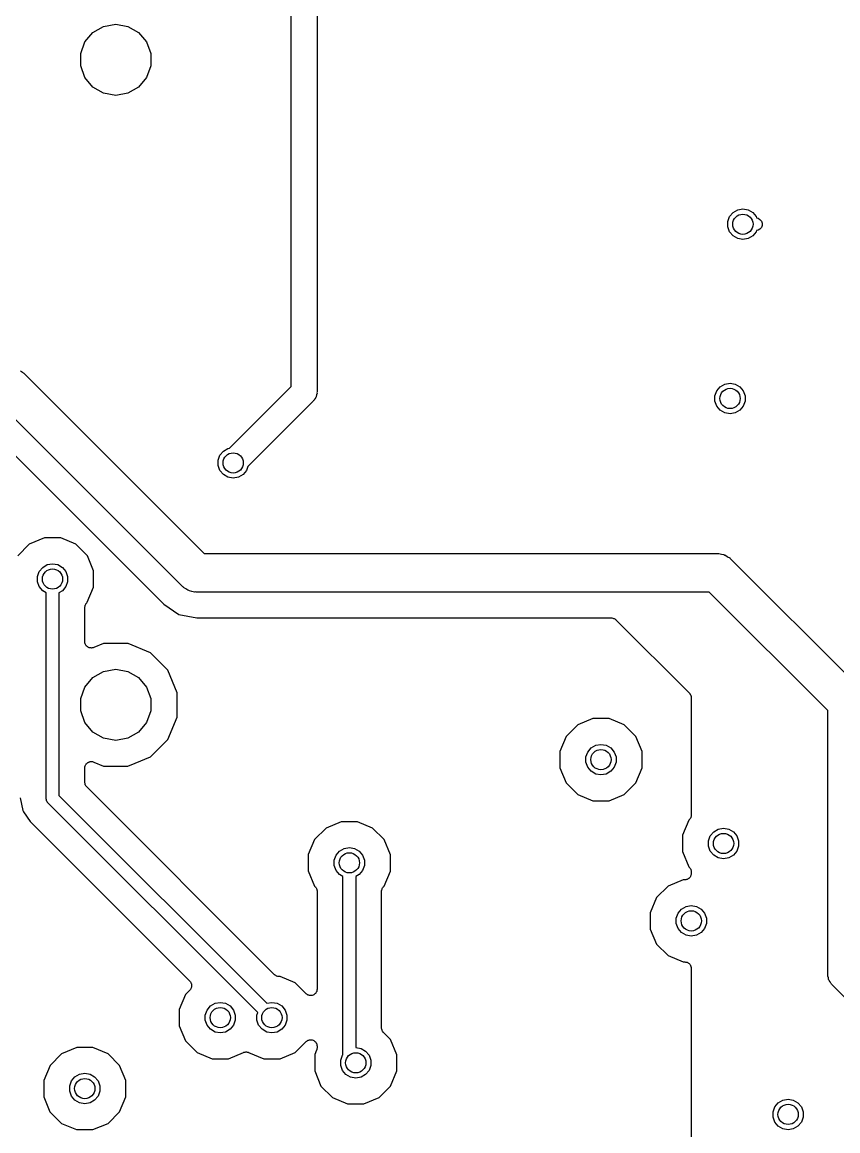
# Model space of a CAD drawing. Extents: x 10 to 287, y -200 to -10.
# Drawn here: x 104.18 to 120.23, y -131.39 to -109.56 of the extents above; entities that cross this region are included whole.
import ezdxf

# ---------------------------------------------------------------- set-up
doc = ezdxf.new("R2010")
doc.units = 0
doc.header["$MEASUREMENT"] = 0
doc.layers.add('BLACK', color=7, linetype='CONTINUOUS')

msp = doc.modelspace()

# ---------------------------------------------------------------- linework, layer by layer
at = {"layer": 'Black'}
for p, q in [((109.474, -116.735), (109.474, -102.87)), ((109.982, -102.975), (109.982, -116.84)), ((105.412, -109.949), (105.569, -109.762)), ((105.569, -109.762), (105.78, -109.641)), ((105.78, -109.641), (106.02, -109.598)), ((106.02, -109.598), (106.259, -109.641)), ((106.259, -109.641), (106.47, -109.762)), ((106.47, -109.762), (106.627, -109.949)), ((105.329, -110.178), (105.412, -109.949)), ((106.627, -109.949), (106.71, -110.178)), ((105.329, -110.421), (105.329, -110.178)), ((106.71, -110.178), (106.71, -110.421)), ((105.412, -110.65), (105.329, -110.421)), ((106.71, -110.421), (106.627, -110.65)), ((105.569, -110.837), (105.412, -110.65)), ((106.627, -110.65), (106.47, -110.837)), ((105.78, -110.958), (105.569, -110.837)), ((106.47, -110.837), (106.259, -110.958)), ((106.02, -111.001), (105.78, -110.958)), ((106.259, -110.958), (106.02, -111.001)), ((118.171, -113.308), (118.261, -113.255)), ((118.261, -113.255), (118.364, -113.237)), ((118.364, -113.237), (118.467, -113.255)), ((118.467, -113.255), (118.557, -113.308)), ((118.068, -113.486), (118.103, -113.388)), ((118.068, -113.59), (118.068, -113.486)), ((118.103, -113.388), (118.171, -113.308)), ((118.557, -113.308), (118.625, -113.388)), ((118.625, -113.388), (118.634, -113.414)), ((118.634, -113.414), (118.661, -113.419)), ((118.661, -113.419), (118.7, -113.441)), ((118.7, -113.441), (118.728, -113.474)), ((118.728, -113.474), (118.743, -113.516)), ((118.103, -113.688), (118.068, -113.59)), ((118.171, -113.768), (118.103, -113.688)), ((118.625, -113.688), (118.557, -113.768)), ((118.634, -113.662), (118.625, -113.688)), ((118.661, -113.657), (118.634, -113.662)), ((118.7, -113.635), (118.661, -113.657)), ((118.728, -113.602), (118.7, -113.635)), ((118.743, -113.56), (118.728, -113.602)), ((118.743, -113.516), (118.743, -113.56)), ((118.261, -113.821), (118.171, -113.768)), ((118.364, -113.839), (118.261, -113.821)), ((118.467, -113.821), (118.364, -113.839)), ((118.557, -113.768), (118.467, -113.821)), ((104.142, -116.423), (104.185, -116.448)), ((104.185, -116.448), (104.196, -116.461)), ((104.196, -116.461), (104.209, -116.471)), ((104.209, -116.471), (107.758, -120.019)), ((108.26, -117.949), (109.474, -116.735)), ((117.849, -116.817), (117.917, -116.737)), ((117.917, -116.737), (118.007, -116.684)), ((118.007, -116.684), (118.11, -116.666)), ((118.11, -116.666), (118.213, -116.684)), ((118.213, -116.684), (118.303, -116.737)), ((118.303, -116.737), (118.371, -116.817)), ((109.939, -116.975), (109.923, -117.003)), ((109.958, -116.947), (109.939, -116.975)), ((109.961, -116.937), (109.958, -116.947)), ((109.967, -116.927), (109.961, -116.937)), ((109.972, -116.894), (109.967, -116.927)), ((109.981, -116.862), (109.972, -116.894)), ((109.982, -116.84), (109.98, -116.851)), ((109.98, -116.851), (109.981, -116.862)), ((117.814, -116.915), (117.849, -116.817)), ((117.814, -117.019), (117.814, -116.915)), ((118.371, -116.817), (118.406, -116.915)), ((118.406, -116.915), (118.406, -117.019)), ((107.331, -120.669), (103.782, -117.121)), ((109.908, -117.02), (108.621, -118.306)), ((109.914, -117.01), (109.908, -117.02)), ((109.923, -117.003), (109.914, -117.01)), ((117.849, -117.117), (117.814, -117.019)), ((117.917, -117.197), (117.849, -117.117)), ((118.007, -117.25), (117.917, -117.197)), ((118.303, -117.197), (118.213, -117.25)), ((118.371, -117.117), (118.303, -117.197)), ((118.406, -117.019), (118.371, -117.117)), ((118.11, -117.268), (118.007, -117.25)), ((118.213, -117.25), (118.11, -117.268)), ((103.609, -117.666), (106.963, -121.02)), ((108.035, -118.185), (108.07, -118.087)), ((108.07, -118.087), (108.138, -118.007)), ((108.138, -118.007), (108.228, -117.954)), ((108.228, -117.954), (108.26, -117.949)), ((108.035, -118.289), (108.035, -118.185)), ((108.07, -118.387), (108.035, -118.289)), ((108.621, -118.306), (108.592, -118.387)), ((108.138, -118.467), (108.07, -118.387)), ((108.228, -118.52), (108.138, -118.467)), ((108.331, -118.538), (108.228, -118.52)), ((108.434, -118.52), (108.331, -118.538)), ((108.524, -118.467), (108.434, -118.52)), ((108.592, -118.387), (108.524, -118.467)), ((104.318, -119.838), (104.091, -120.065)), ((104.615, -119.715), (104.318, -119.838)), ((104.936, -119.715), (104.615, -119.715)), ((105.233, -119.839), (104.936, -119.715)), ((105.46, -120.066), (105.233, -119.839)), ((107.758, -120.019), (117.86, -120.019)), ((117.86, -120.019), (117.877, -120.022)), ((117.877, -120.022), (117.893, -120.02)), ((117.893, -120.02), (117.941, -120.033)), ((117.941, -120.033), (117.99, -120.042)), ((117.99, -120.042), (118.005, -120.05)), ((118.005, -120.05), (118.021, -120.055)), ((118.021, -120.055), (118.062, -120.083)), ((104.582, -120.293), (104.672, -120.24)), ((104.672, -120.24), (104.775, -120.222)), ((104.775, -120.222), (104.878, -120.24)), ((104.878, -120.24), (104.968, -120.293)), ((105.583, -120.363), (105.46, -120.066)), ((118.062, -120.083), (118.105, -120.108)), ((118.105, -120.108), (118.116, -120.121)), ((118.116, -120.121), (118.129, -120.131)), ((118.129, -120.131), (120.559, -122.561)), ((104.479, -120.471), (104.514, -120.373)), ((104.479, -120.575), (104.479, -120.471)), ((104.514, -120.373), (104.582, -120.293)), ((104.968, -120.293), (105.036, -120.373)), ((105.036, -120.373), (105.071, -120.471)), ((105.071, -120.471), (105.071, -120.575)), ((105.583, -120.684), (105.583, -120.363)), ((104.514, -120.673), (104.479, -120.575)), ((104.582, -120.753), (104.514, -120.673)), ((105.036, -120.673), (104.968, -120.753)), ((105.071, -120.575), (105.036, -120.673)), ((105.459, -120.981), (105.583, -120.684)), ((107.344, -120.679), (107.331, -120.669)), ((107.355, -120.692), (107.344, -120.679)), ((107.398, -120.717), (107.355, -120.692)), ((104.648, -120.792), (104.582, -120.753)), ((104.648, -124.841), (104.648, -120.792)), ((104.968, -120.753), (104.902, -120.792)), ((104.902, -120.792), (104.902, -124.788)), ((107.439, -120.745), (107.398, -120.717)), ((107.455, -120.75), (107.439, -120.745)), ((107.47, -120.758), (107.455, -120.75)), ((107.519, -120.767), (107.47, -120.758)), ((107.567, -120.78), (107.519, -120.767)), ((107.583, -120.778), (107.567, -120.78)), ((107.6, -120.781), (107.583, -120.778)), ((117.702, -120.781), (107.6, -120.781)), ((120.021, -123.099), (117.702, -120.781)), ((105.41, -121.072), (105.415, -121.056)), ((105.411, -121.078), (105.41, -121.072)), ((105.41, -121.083), (105.411, -121.078)), ((105.41, -121.756), (105.41, -121.083)), ((105.415, -121.056), (105.418, -121.04)), ((105.418, -121.04), (105.42, -121.035)), ((105.42, -121.035), (105.422, -121.029)), ((105.422, -121.029), (105.431, -121.016)), ((105.431, -121.016), (105.44, -121.001)), ((105.44, -121.001), (105.444, -120.998)), ((105.444, -120.998), (105.447, -120.993)), ((105.447, -120.993), (105.459, -120.981)), ((106.963, -121.02), (107.261, -121.219)), ((107.261, -121.219), (107.613, -121.289)), ((107.613, -121.289), (115.775, -121.289)), ((115.775, -121.289), (115.781, -121.29)), ((115.781, -121.29), (115.786, -121.289)), ((115.786, -121.289), (115.802, -121.294)), ((115.802, -121.294), (115.819, -121.297)), ((115.819, -121.297), (115.824, -121.299)), ((115.824, -121.299), (115.829, -121.301)), ((115.829, -121.301), (115.843, -121.31)), ((115.843, -121.31), (115.857, -121.319)), ((115.857, -121.319), (115.861, -121.323)), ((115.861, -121.323), (115.865, -121.326)), ((115.865, -121.326), (117.311, -122.772)), ((105.412, -121.77), (105.41, -121.756)), ((105.413, -121.783), (105.412, -121.77)), ((105.416, -121.791), (105.413, -121.783)), ((105.418, -121.799), (105.416, -121.791)), ((105.425, -121.811), (105.418, -121.799)), ((105.781, -121.793), (105.585, -121.873)), ((106.261, -121.793), (105.781, -121.793)), ((106.704, -121.977), (106.261, -121.793)), ((105.43, -121.824), (105.425, -121.811)), ((105.436, -121.83), (105.43, -121.824)), ((105.44, -121.838), (105.436, -121.83)), ((105.45, -121.847), (105.44, -121.838)), ((105.46, -121.857), (105.45, -121.847)), ((105.467, -121.861), (105.46, -121.857)), ((105.474, -121.866), (105.467, -121.861)), ((105.486, -121.871), (105.474, -121.866)), ((105.499, -121.877), (105.486, -121.871)), ((105.507, -121.878), (105.499, -121.877)), ((105.515, -121.881), (105.507, -121.878)), ((105.529, -121.881), (105.515, -121.881)), ((105.542, -121.883), (105.529, -121.881)), ((105.551, -121.881), (105.542, -121.883)), ((105.559, -121.881), (105.551, -121.881)), ((105.572, -121.876), (105.559, -121.881)), ((105.585, -121.873), (105.572, -121.876)), ((107.043, -122.317), (106.704, -121.977)), ((105.569, -122.462), (105.78, -122.341)), ((105.78, -122.341), (106.02, -122.298)), ((106.02, -122.298), (106.259, -122.341)), ((106.259, -122.341), (106.47, -122.462)), ((107.226, -122.761), (107.043, -122.317)), ((105.329, -122.878), (105.412, -122.649)), ((105.412, -122.649), (105.569, -122.462)), ((106.47, -122.462), (106.627, -122.649)), ((106.627, -122.649), (106.71, -122.878)), ((105.329, -123.121), (105.329, -122.878)), ((106.71, -122.878), (106.71, -123.121)), ((107.226, -123.241), (107.226, -122.761)), ((117.311, -122.772), (117.314, -122.776)), ((117.314, -122.776), (117.318, -122.78)), ((117.318, -122.78), (117.327, -122.794)), ((117.327, -122.794), (117.336, -122.808)), ((117.336, -122.808), (117.338, -122.813)), ((117.338, -122.813), (117.34, -122.818)), ((117.34, -122.818), (117.343, -122.835)), ((117.343, -122.835), (117.348, -122.851)), ((117.348, -122.851), (117.347, -122.856)), ((117.347, -122.856), (117.348, -122.862)), ((117.348, -122.862), (117.348, -125.17)), ((120.036, -123.11), (120.021, -123.099)), ((120.036, -128.32), (120.036, -123.11)), ((105.412, -123.35), (105.329, -123.121)), ((106.71, -123.121), (106.627, -123.35)), ((107.042, -123.684), (107.226, -123.241)), ((115.41, -123.271), (115.113, -123.394)), ((115.731, -123.271), (115.41, -123.271)), ((116.028, -123.395), (115.731, -123.271)), ((105.569, -123.537), (105.412, -123.35)), ((105.78, -123.658), (105.569, -123.537)), ((106.47, -123.537), (106.259, -123.658)), ((106.627, -123.35), (106.47, -123.537)), ((115.113, -123.394), (114.886, -123.621)), ((116.255, -123.622), (116.028, -123.395)), ((106.02, -123.701), (105.78, -123.658)), ((106.259, -123.658), (106.02, -123.701)), ((106.702, -124.023), (107.042, -123.684)), ((114.886, -123.621), (114.762, -123.918)), ((116.378, -123.919), (116.255, -123.622)), ((114.762, -123.918), (114.762, -124.239)), ((115.274, -124.027), (115.309, -123.929)), ((115.309, -123.929), (115.377, -123.849)), ((115.377, -123.849), (115.467, -123.796)), ((115.467, -123.796), (115.57, -123.778)), ((115.57, -123.778), (115.673, -123.796)), ((115.673, -123.796), (115.763, -123.849)), ((115.763, -123.849), (115.831, -123.929)), ((115.831, -123.929), (115.866, -124.027)), ((116.378, -124.24), (116.378, -123.919)), ((105.416, -124.208), (105.418, -124.2)), ((105.418, -124.2), (105.425, -124.188)), ((105.425, -124.188), (105.43, -124.175)), ((105.43, -124.175), (105.436, -124.169)), ((105.436, -124.169), (105.44, -124.161)), ((105.44, -124.161), (105.45, -124.152)), ((105.45, -124.152), (105.46, -124.142)), ((105.46, -124.142), (105.467, -124.138)), ((105.467, -124.138), (105.474, -124.133)), ((105.474, -124.133), (105.487, -124.128)), ((105.487, -124.128), (105.499, -124.122)), ((105.499, -124.122), (105.507, -124.121)), ((105.507, -124.121), (105.515, -124.118)), ((105.515, -124.118), (105.529, -124.118)), ((105.529, -124.118), (105.543, -124.116)), ((105.543, -124.116), (105.551, -124.118)), ((105.551, -124.118), (105.559, -124.118)), ((105.559, -124.118), (105.572, -124.123)), ((105.572, -124.123), (105.586, -124.126)), ((105.586, -124.126), (105.779, -124.206)), ((106.259, -124.206), (106.402, -124.147)), ((106.402, -124.147), (106.702, -124.023)), ((106.402, -124.147), (106.402, -124.147)), ((115.274, -124.131), (115.274, -124.027)), ((115.309, -124.229), (115.274, -124.131)), ((115.866, -124.131), (115.831, -124.229)), ((115.866, -124.027), (115.866, -124.131)), ((105.41, -124.243), (105.412, -124.229)), ((105.41, -124.525), (105.41, -124.243)), ((105.412, -124.229), (105.413, -124.215)), ((105.413, -124.215), (105.416, -124.208)), ((105.779, -124.206), (106.259, -124.206)), ((114.762, -124.239), (114.885, -124.536)), ((115.377, -124.309), (115.309, -124.229)), ((115.467, -124.362), (115.377, -124.309)), ((115.57, -124.38), (115.467, -124.362)), ((115.673, -124.362), (115.57, -124.38)), ((115.763, -124.309), (115.673, -124.362)), ((115.831, -124.229), (115.763, -124.309)), ((116.254, -124.537), (116.378, -124.24)), ((105.411, -124.531), (105.41, -124.525)), ((105.41, -124.536), (105.411, -124.531)), ((105.415, -124.552), (105.41, -124.536)), ((105.418, -124.569), (105.415, -124.552)), ((105.42, -124.574), (105.418, -124.569)), ((105.422, -124.579), (105.42, -124.574)), ((105.431, -124.593), (105.422, -124.579)), ((105.44, -124.607), (105.431, -124.593)), ((105.444, -124.611), (105.44, -124.607)), ((105.447, -124.615), (105.444, -124.611)), ((109.146, -128.314), (105.447, -124.615)), ((114.885, -124.536), (115.112, -124.763)), ((116.027, -124.764), (116.254, -124.537)), ((104.14, -124.828), (104.191, -125.083)), ((104.649, -124.847), (104.648, -124.841)), ((104.648, -124.852), (104.649, -124.847)), ((104.653, -124.868), (104.648, -124.852)), ((104.902, -124.788), (108.99, -128.876)), ((115.112, -124.763), (115.409, -124.887)), ((115.73, -124.887), (116.027, -124.764)), ((104.656, -124.884), (104.653, -124.868)), ((104.658, -124.889), (104.656, -124.884)), ((104.66, -124.895), (104.658, -124.889)), ((104.669, -124.908), (104.66, -124.895)), ((104.678, -124.923), (104.669, -124.908)), ((104.682, -124.926), (104.678, -124.923)), ((104.685, -124.931), (104.682, -124.926)), ((108.814, -129.06), (104.685, -124.931)), ((115.409, -124.887), (115.73, -124.887)), ((104.191, -125.083), (104.206, -125.106)), ((104.206, -125.106), (104.206, -125.106)), ((104.206, -125.106), (104.335, -125.299)), ((117.299, -125.272), (117.175, -125.569)), ((117.311, -125.26), (117.299, -125.272)), ((117.314, -125.255), (117.311, -125.26)), ((117.318, -125.252), (117.314, -125.255)), ((117.327, -125.237), (117.318, -125.252)), ((117.336, -125.224), (117.327, -125.237)), ((117.338, -125.218), (117.336, -125.224)), ((117.34, -125.213), (117.338, -125.218)), ((117.343, -125.197), (117.34, -125.213)), ((117.348, -125.181), (117.343, -125.197)), ((117.348, -125.17), (117.347, -125.175)), ((117.347, -125.175), (117.348, -125.181)), ((104.335, -125.299), (107.475, -128.439)), ((110.16, -125.426), (109.933, -125.653)), ((110.457, -125.303), (110.16, -125.426)), ((110.778, -125.303), (110.457, -125.303)), ((111.075, -125.427), (110.778, -125.303)), ((111.302, -125.654), (111.075, -125.427)), ((117.722, -125.58), (117.79, -125.5)), ((117.79, -125.5), (117.88, -125.447)), ((117.88, -125.447), (117.983, -125.429)), ((117.983, -125.429), (118.086, -125.447)), ((118.086, -125.447), (118.176, -125.5)), ((118.176, -125.5), (118.244, -125.58)), ((109.933, -125.653), (109.809, -125.95)), ((111.425, -125.951), (111.302, -125.654)), ((117.175, -125.569), (117.175, -125.89)), ((117.687, -125.678), (117.722, -125.58)), ((117.687, -125.782), (117.687, -125.678)), ((118.244, -125.58), (118.279, -125.678)), ((118.279, -125.678), (118.279, -125.782)), ((109.809, -125.95), (109.809, -126.271)), ((110.356, -125.961), (110.424, -125.881)), ((110.424, -125.881), (110.514, -125.828)), ((110.514, -125.828), (110.617, -125.81)), ((110.617, -125.81), (110.72, -125.828)), ((110.72, -125.828), (110.81, -125.881)), ((110.81, -125.881), (110.878, -125.961)), ((117.175, -125.89), (117.298, -126.187)), ((117.722, -125.88), (117.687, -125.782)), ((117.79, -125.96), (117.722, -125.88)), ((118.244, -125.88), (118.176, -125.96)), ((118.279, -125.782), (118.244, -125.88)), ((110.321, -126.059), (110.356, -125.961)), ((110.321, -126.163), (110.321, -126.059)), ((110.356, -126.261), (110.321, -126.163)), ((110.878, -125.961), (110.913, -126.059)), ((110.913, -126.163), (110.878, -126.261)), ((110.913, -126.059), (110.913, -126.163)), ((111.425, -126.272), (111.425, -125.951)), ((117.88, -126.013), (117.79, -125.96)), ((117.983, -126.031), (117.88, -126.013)), ((118.086, -126.013), (117.983, -126.031)), ((118.176, -125.96), (118.086, -126.013)), ((109.809, -126.271), (109.932, -126.568)), ((110.424, -126.341), (110.356, -126.261)), ((110.49, -126.38), (110.424, -126.341)), ((110.49, -129.89), (110.49, -126.38)), ((110.81, -126.341), (110.744, -126.38)), ((110.744, -126.38), (110.744, -129.747)), ((110.878, -126.261), (110.81, -126.341)), ((111.301, -126.569), (111.425, -126.272)), ((117.298, -126.187), (117.311, -126.2)), ((117.311, -126.2), (117.314, -126.205)), ((117.314, -126.205), (117.318, -126.208)), ((117.318, -126.208), (117.327, -126.223)), ((117.331, -126.383), (117.324, -126.391)), ((117.327, -126.223), (117.336, -126.236)), ((117.335, -126.372), (117.331, -126.383)), ((117.34, -126.363), (117.335, -126.372)), ((117.336, -126.236), (117.338, -126.241)), ((117.338, -126.241), (117.34, -126.246)), ((117.34, -126.246), (117.343, -126.263)), ((117.342, -126.352), (117.34, -126.363)), ((117.346, -126.341), (117.342, -126.352)), ((117.343, -126.263), (117.348, -126.279)), ((117.348, -126.319), (117.346, -126.33)), ((117.346, -126.33), (117.346, -126.341)), ((117.348, -126.279), (117.347, -126.284)), ((117.347, -126.284), (117.348, -126.29)), ((117.348, -126.29), (117.348, -126.319)), ((109.932, -126.568), (109.945, -126.581)), ((109.945, -126.581), (109.948, -126.586)), ((109.948, -126.586), (109.952, -126.589)), ((109.952, -126.589), (109.961, -126.604)), ((109.961, -126.604), (109.97, -126.617)), ((111.264, -126.617), (111.273, -126.604)), ((111.273, -126.604), (111.282, -126.589)), ((111.282, -126.589), (111.286, -126.586)), ((111.286, -126.586), (111.289, -126.581)), ((111.289, -126.581), (111.301, -126.569)), ((116.891, -126.569), (116.664, -126.796)), ((117.188, -126.446), (116.891, -126.569)), ((117.221, -126.446), (117.188, -126.446)), ((117.232, -126.444), (117.221, -126.446)), ((117.243, -126.444), (117.232, -126.444)), ((117.253, -126.44), (117.243, -126.444)), ((117.264, -126.439), (117.253, -126.44)), ((117.274, -126.433), (117.264, -126.439)), ((117.284, -126.429), (117.274, -126.433)), ((117.293, -126.422), (117.284, -126.429)), ((117.303, -126.417), (117.293, -126.422)), ((117.31, -126.408), (117.303, -126.417)), ((117.318, -126.401), (117.31, -126.408)), ((117.324, -126.391), (117.318, -126.401)), ((109.97, -126.617), (109.972, -126.622)), ((109.972, -126.622), (109.974, -126.627)), ((109.974, -126.627), (109.977, -126.644)), ((109.977, -126.644), (109.982, -126.66)), ((109.982, -126.66), (109.981, -126.665)), ((109.981, -126.665), (109.982, -126.671)), ((109.982, -126.671), (109.982, -128.599)), ((111.252, -126.66), (111.257, -126.644)), ((111.253, -126.666), (111.252, -126.66)), ((111.252, -126.671), (111.253, -126.666)), ((111.252, -129.361), (111.252, -126.671)), ((111.257, -126.644), (111.26, -126.628)), ((111.26, -126.628), (111.262, -126.623)), ((111.262, -126.623), (111.264, -126.617)), ((116.664, -126.796), (116.54, -127.093)), ((117.087, -127.104), (117.155, -127.024)), ((117.155, -127.024), (117.245, -126.971)), ((117.245, -126.971), (117.348, -126.953)), ((117.348, -126.953), (117.451, -126.971)), ((117.451, -126.971), (117.541, -127.024)), ((117.541, -127.024), (117.609, -127.104)), ((116.54, -127.093), (116.54, -127.414)), ((117.052, -127.202), (117.087, -127.104)), ((117.052, -127.306), (117.052, -127.202)), ((117.609, -127.104), (117.644, -127.202)), ((117.644, -127.202), (117.644, -127.306)), ((116.54, -127.414), (116.663, -127.711)), ((117.087, -127.404), (117.052, -127.306)), ((117.155, -127.484), (117.087, -127.404)), ((117.609, -127.404), (117.541, -127.484)), ((117.644, -127.306), (117.609, -127.404)), ((117.245, -127.537), (117.155, -127.484)), ((117.348, -127.555), (117.245, -127.537)), ((117.451, -127.537), (117.348, -127.555)), ((117.541, -127.484), (117.451, -127.537)), ((116.663, -127.711), (116.89, -127.938)), ((116.89, -127.938), (117.187, -128.062)), ((117.187, -128.062), (117.221, -128.062)), ((117.221, -128.062), (117.232, -128.064)), ((117.232, -128.064), (117.243, -128.064)), ((117.243, -128.064), (117.254, -128.067)), ((117.254, -128.067), (117.265, -128.069)), ((117.265, -128.069), (117.274, -128.075)), ((117.274, -128.075), (117.284, -128.079)), ((117.284, -128.079), (117.293, -128.086)), ((117.293, -128.086), (117.303, -128.091)), ((117.303, -128.091), (117.31, -128.1)), ((117.31, -128.1), (117.318, -128.107)), ((117.318, -128.107), (117.324, -128.117)), ((117.324, -128.117), (117.331, -128.125)), ((117.331, -128.125), (117.335, -128.136)), ((109.151, -128.317), (109.146, -128.314)), ((109.154, -128.322), (109.151, -128.317)), ((109.169, -128.33), (109.154, -128.322)), ((109.182, -128.34), (109.169, -128.33)), ((109.188, -128.341), (109.182, -128.34)), ((109.192, -128.344), (109.188, -128.341)), ((109.209, -128.347), (109.192, -128.344)), ((109.225, -128.351), (109.209, -128.347)), ((109.23, -128.35), (109.225, -128.351)), ((109.236, -128.351), (109.23, -128.35)), ((109.254, -128.351), (109.236, -128.351)), ((109.551, -128.475), (109.254, -128.351)), ((117.335, -128.136), (117.34, -128.145)), ((117.34, -128.145), (117.342, -128.156)), ((117.342, -128.156), (117.346, -128.167)), ((117.346, -128.167), (117.346, -128.178)), ((117.346, -128.178), (117.348, -128.189)), ((117.348, -128.189), (117.348, -141.075)), ((120.038, -128.331), (120.036, -128.32)), ((120.037, -128.342), (120.038, -128.331)), ((120.046, -128.374), (120.037, -128.342)), ((107.475, -128.439), (107.481, -128.448)), ((107.481, -128.448), (107.489, -128.456)), ((107.489, -128.456), (107.494, -128.466)), ((107.494, -128.466), (107.5, -128.475)), ((107.5, -128.475), (107.503, -128.486)), ((107.503, -128.486), (107.508, -128.496)), ((107.508, -128.562), (107.503, -128.572)), ((107.508, -128.496), (107.509, -128.507)), ((107.509, -128.551), (107.508, -128.562)), ((107.509, -128.507), (107.512, -128.518)), ((107.512, -128.54), (107.509, -128.551)), ((107.512, -128.518), (107.511, -128.529)), ((107.511, -128.529), (107.512, -128.54)), ((109.765, -128.689), (109.551, -128.475)), ((120.051, -128.407), (120.046, -128.374)), ((120.057, -128.417), (120.051, -128.407)), ((120.06, -128.427), (120.057, -128.417)), ((120.079, -128.455), (120.06, -128.427)), ((120.095, -128.483), (120.079, -128.455)), ((120.104, -128.49), (120.095, -128.483)), ((120.11, -128.5), (120.104, -128.49)), ((121.426, -129.815), (120.11, -128.5)), ((107.393, -128.701), (107.269, -128.998)), ((107.475, -128.619), (107.393, -128.701)), ((107.481, -128.61), (107.475, -128.619)), ((107.489, -128.602), (107.481, -128.61)), ((107.494, -128.592), (107.489, -128.602)), ((107.5, -128.583), (107.494, -128.592)), ((107.503, -128.572), (107.5, -128.583)), ((109.779, -128.699), (109.765, -128.689)), ((109.791, -128.709), (109.779, -128.699)), ((109.797, -128.711), (109.791, -128.709)), ((109.801, -128.714), (109.797, -128.711)), ((109.817, -128.719), (109.801, -128.714)), ((109.833, -128.724), (109.817, -128.719)), ((109.838, -128.724), (109.833, -128.724)), ((109.844, -128.726), (109.838, -128.724)), ((109.86, -128.724), (109.844, -128.726)), ((109.877, -128.724), (109.86, -128.724)), ((109.882, -128.722), (109.877, -128.724)), ((109.888, -128.722), (109.882, -128.722)), ((109.903, -128.715), (109.888, -128.722)), ((109.918, -128.709), (109.903, -128.715)), ((109.923, -128.706), (109.918, -128.709)), ((109.928, -128.703), (109.923, -128.706)), ((109.94, -128.692), (109.928, -128.703)), ((109.952, -128.681), (109.94, -128.692)), ((109.955, -128.676), (109.952, -128.681)), ((109.959, -128.672), (109.955, -128.676)), ((109.966, -128.657), (109.959, -128.672)), ((109.974, -128.643), (109.966, -128.657)), ((109.975, -128.637), (109.974, -128.643)), ((109.978, -128.632), (109.975, -128.637)), ((109.979, -128.616), (109.978, -128.632)), ((109.982, -128.599), (109.979, -128.616)), ((107.269, -128.998), (107.269, -129.319)), ((107.816, -129.009), (107.884, -128.929)), ((107.884, -128.929), (107.974, -128.876)), ((107.974, -128.876), (108.077, -128.858)), ((108.077, -128.858), (108.18, -128.876)), ((108.18, -128.876), (108.27, -128.929)), ((108.27, -128.929), (108.338, -129.009)), ((108.99, -128.876), (109.093, -128.858)), ((108.99, -128.876), (108.99, -128.876)), ((109.093, -128.858), (109.196, -128.876)), ((109.196, -128.876), (109.286, -128.929)), ((109.286, -128.929), (109.354, -129.009)), ((107.781, -129.107), (107.816, -129.009)), ((107.781, -129.211), (107.781, -129.107)), ((107.816, -129.309), (107.781, -129.211)), ((108.338, -129.009), (108.373, -129.107)), ((108.373, -129.211), (108.338, -129.309)), ((108.373, -129.107), (108.373, -129.211)), ((108.797, -129.107), (108.814, -129.06)), ((108.797, -129.211), (108.797, -129.107)), ((108.832, -129.309), (108.797, -129.211)), ((109.354, -129.009), (109.389, -129.107)), ((109.389, -129.211), (109.354, -129.309)), ((109.389, -129.107), (109.389, -129.211)), ((107.269, -129.319), (107.392, -129.616)), ((107.884, -129.389), (107.816, -129.309)), ((107.974, -129.442), (107.884, -129.389)), ((108.077, -129.46), (107.974, -129.442)), ((108.18, -129.442), (108.077, -129.46)), ((108.27, -129.389), (108.18, -129.442)), ((108.338, -129.309), (108.27, -129.389)), ((108.9, -129.389), (108.832, -129.309)), ((108.99, -129.442), (108.9, -129.389)), ((109.093, -129.46), (108.99, -129.442)), ((109.196, -129.442), (109.093, -129.46)), ((109.286, -129.389), (109.196, -129.442)), ((109.354, -129.309), (109.286, -129.389)), ((111.253, -129.367), (111.252, -129.361)), ((111.252, -129.372), (111.253, -129.367)), ((111.257, -129.388), (111.252, -129.372)), ((111.26, -129.404), (111.257, -129.388)), ((111.262, -129.409), (111.26, -129.404)), ((111.264, -129.415), (111.262, -129.409)), ((111.273, -129.428), (111.264, -129.415)), ((111.282, -129.443), (111.273, -129.428)), ((111.286, -129.446), (111.282, -129.443)), ((107.392, -129.616), (107.619, -129.843)), ((109.55, -129.844), (109.765, -129.629)), ((109.765, -129.629), (109.779, -129.62)), ((109.779, -129.62), (109.791, -129.609)), ((109.791, -129.609), (109.797, -129.607)), ((109.797, -129.607), (109.801, -129.604)), ((109.801, -129.604), (109.817, -129.6)), ((109.817, -129.6), (109.833, -129.594)), ((109.833, -129.594), (109.839, -129.594)), ((109.839, -129.594), (109.844, -129.593)), ((109.844, -129.593), (109.861, -129.594)), ((109.861, -129.594), (109.877, -129.594)), ((109.877, -129.594), (109.882, -129.596)), ((109.882, -129.596), (109.888, -129.596)), ((109.888, -129.596), (109.903, -129.603)), ((109.903, -129.603), (109.918, -129.609)), ((109.918, -129.609), (109.923, -129.613)), ((109.923, -129.613), (109.928, -129.615)), ((109.928, -129.615), (109.94, -129.627)), ((109.94, -129.627), (109.952, -129.637)), ((109.952, -129.637), (109.955, -129.642)), ((109.955, -129.642), (109.959, -129.646)), ((109.959, -129.646), (109.966, -129.661)), ((109.966, -129.661), (109.974, -129.676)), ((111.289, -129.451), (111.286, -129.446)), ((111.429, -129.591), (111.289, -129.451)), ((111.552, -129.888), (111.429, -129.591)), ((104.953, -129.871), (104.726, -130.098)), ((105.25, -129.748), (104.953, -129.871)), ((105.571, -129.748), (105.25, -129.748)), ((105.868, -129.872), (105.571, -129.748)), ((106.095, -130.099), (105.868, -129.872)), ((107.619, -129.843), (107.916, -129.967)), ((108.237, -129.967), (108.537, -129.843)), ((108.537, -129.843), (108.542, -129.842)), ((108.542, -129.842), (108.547, -129.839)), ((108.547, -129.839), (108.564, -129.837)), ((108.564, -129.837), (108.58, -129.833)), ((108.58, -129.833), (108.585, -129.834)), ((108.585, -129.834), (108.591, -129.833)), ((108.591, -129.833), (108.607, -129.837)), ((108.607, -129.837), (108.624, -129.839)), ((108.624, -129.839), (108.629, -129.842)), ((108.629, -129.842), (108.634, -129.843)), ((108.634, -129.843), (108.932, -129.967)), ((109.253, -129.967), (109.55, -129.844)), ((109.972, -129.8), (109.936, -129.887)), ((109.973, -129.797), (109.972, -129.8)), ((109.974, -129.795), (109.973, -129.797)), ((109.974, -129.676), (109.975, -129.681)), ((109.978, -129.776), (109.974, -129.795)), ((109.975, -129.681), (109.978, -129.686)), ((109.978, -129.686), (109.979, -129.703)), ((109.982, -129.757), (109.978, -129.776)), ((109.979, -129.703), (109.982, -129.719)), ((109.982, -129.719), (109.982, -129.752)), ((109.982, -129.752), (109.982, -129.754)), ((109.982, -129.754), (109.982, -129.757)), ((110.744, -129.747), (110.847, -129.765)), ((110.847, -129.765), (110.937, -129.818)), ((110.937, -129.818), (111.005, -129.898)), ((107.916, -129.967), (108.237, -129.967)), ((108.932, -129.967), (109.253, -129.967)), ((109.936, -129.887), (109.936, -130.208)), ((110.448, -129.996), (110.483, -129.898)), ((110.448, -130.1), (110.448, -129.996)), ((110.483, -129.898), (110.49, -129.89)), ((111.005, -129.898), (111.04, -129.996)), ((111.04, -129.996), (111.04, -130.1)), ((111.552, -130.209), (111.552, -129.888)), ((104.726, -130.098), (104.602, -130.395)), ((105.217, -130.326), (105.307, -130.273)), ((105.307, -130.273), (105.41, -130.255)), ((105.41, -130.255), (105.513, -130.273)), ((105.513, -130.273), (105.603, -130.326)), ((106.218, -130.396), (106.095, -130.099)), ((109.936, -130.208), (110.059, -130.505)), ((110.483, -130.198), (110.448, -130.1)), ((110.551, -130.278), (110.483, -130.198)), ((110.641, -130.331), (110.551, -130.278)), ((110.937, -130.278), (110.847, -130.331)), ((111.005, -130.198), (110.937, -130.278)), ((111.04, -130.1), (111.005, -130.198)), ((111.428, -130.506), (111.552, -130.209)), ((104.602, -130.395), (104.602, -130.716)), ((105.114, -130.504), (105.149, -130.406)), ((105.114, -130.608), (105.114, -130.504)), ((105.149, -130.406), (105.217, -130.326)), ((105.603, -130.326), (105.671, -130.406)), ((105.671, -130.406), (105.706, -130.504)), ((105.706, -130.504), (105.706, -130.608)), ((106.218, -130.717), (106.218, -130.396)), ((110.059, -130.505), (110.286, -130.732)), ((110.744, -130.349), (110.641, -130.331)), ((110.847, -130.331), (110.744, -130.349)), ((111.201, -130.733), (111.428, -130.506)), ((104.602, -130.716), (104.725, -131.013)), ((105.149, -130.706), (105.114, -130.608)), ((105.217, -130.786), (105.149, -130.706)), ((105.671, -130.706), (105.603, -130.786)), ((105.706, -130.608), (105.671, -130.706)), ((106.094, -131.014), (106.218, -130.717)), ((110.286, -130.732), (110.583, -130.856)), ((110.904, -130.856), (111.201, -130.733)), ((105.307, -130.839), (105.217, -130.786)), ((105.41, -130.857), (105.307, -130.839)), ((105.513, -130.839), (105.41, -130.857)), ((105.603, -130.786), (105.513, -130.839)), ((110.583, -130.856), (110.904, -130.856)), ((118.957, -131.012), (118.992, -130.914)), ((118.992, -130.914), (119.06, -130.834)), ((119.06, -130.834), (119.15, -130.781)), ((119.15, -130.781), (119.253, -130.763)), ((119.253, -130.763), (119.356, -130.781)), ((119.356, -130.781), (119.446, -130.834)), ((119.446, -130.834), (119.514, -130.914)), ((119.514, -130.914), (119.549, -131.012)), ((104.725, -131.013), (104.952, -131.24)), ((105.867, -131.241), (106.094, -131.014)), ((118.957, -131.116), (118.957, -131.012)), ((118.992, -131.214), (118.957, -131.116)), ((119.549, -131.116), (119.514, -131.214)), ((119.549, -131.012), (119.549, -131.116)), ((104.952, -131.24), (105.249, -131.364)), ((105.249, -131.364), (105.57, -131.364)), ((105.57, -131.364), (105.867, -131.241)), ((119.06, -131.294), (118.992, -131.214)), ((119.15, -131.347), (119.06, -131.294)), ((119.253, -131.365), (119.15, -131.347)), ((119.356, -131.347), (119.253, -131.365)), ((119.446, -131.294), (119.356, -131.347)), ((119.514, -131.214), (119.446, -131.294))]:
    msp.add_line(p, q, dxfattribs=at)
for centre in [(118.364, -113.538), (118.11, -116.967), (108.331, -118.237), (104.775, -120.523), (115.57, -124.079), (117.983, -125.73), (110.617, -126.111), (117.348, -127.254), (108.077, -129.159), (109.093, -129.159), (110.744, -130.048), (105.41, -130.556), (119.253, -131.064)]:
    msp.add_circle(centre, 0.1994, dxfattribs=at)

doc.saveas('drawing.dxf')
